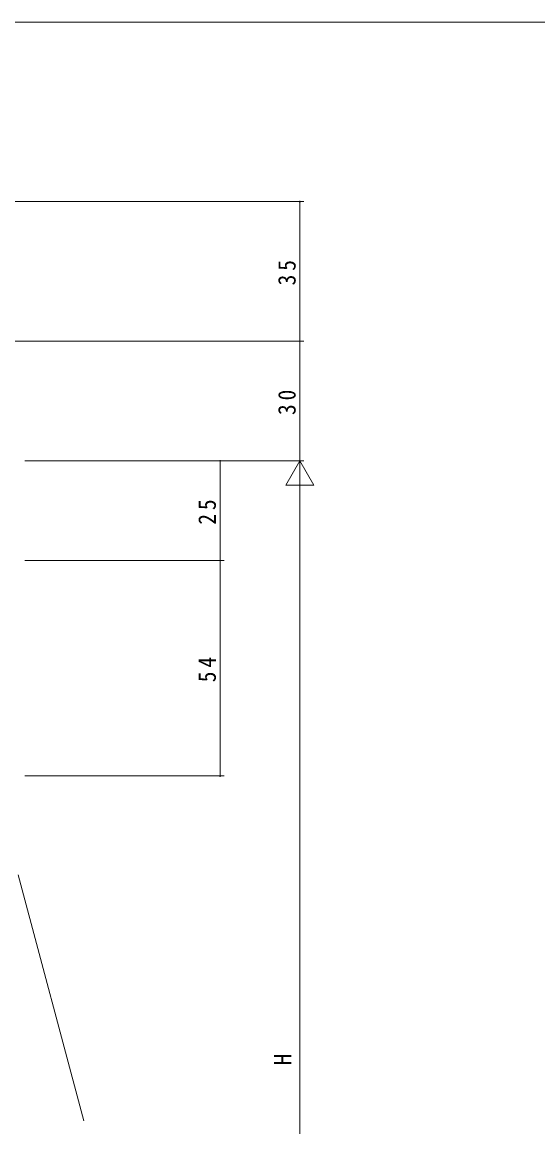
# Model space of a CAD drawing. Units: millimetres on the paper. Extents: x -420 to 373, y -297 to 267.
# Drawn here: x -257.4 to -128, y -12.6 to 264.4 of the extents above; entities that cross this region are included whole.
import ezdxf
from ezdxf.enums import TextEntityAlignment as Align

# ---------------------------------------------------------------- set-up
doc = ezdxf.new("R2010")
doc.units = ezdxf.units.MM
for name, color, linetype, lineweight in [('0-1_YKK_ZWAK', 7, 'Continuous', 9), ('0-5_YKK_13', 4, 'Continuous', 9), ('0-6_YKK_D', 6, 'Continuous', 9)]:
    doc.layers.add(name, color=color, linetype=linetype, lineweight=lineweight)
doc.styles.add('ＭＳ ゴシック', font='')
doc.styles.get('ＭＳ ゴシック').set_extended_font_data('MS Gothic')

msp = doc.modelspace()

# ---------------------------------------------------------------- linework, layer by layer
at = {"layer": '0-1_YKK_ZWAK'}
msp.add_line((352.3, 264.425), (-417.7, 264.425), dxfattribs=at)
at = {"layer": '0-5_YKK_13'}
msp.add_line((-258.372, 50.611), (-241.843, -11.075), dxfattribs=at)
at = {"layer": '0-6_YKK_D'}
for p, q in [((-274.743, 219.425), (-186.7, 219.425)), ((-187.7, 184.425), (-187.7, 219.425)), ((-273.7, 184.425), (-186.7, 184.425)), ((-254.7, 184.425), (-186.7, 184.425)), ((-187.7, 184.425), (-187.7, 154.425)), ((-256.7, 154.425), (-206.7, 154.425)), ((-255.7, 154.425), (-186.7, 154.425)), ((-226.7, 154.425), (-186.7, 154.425)), ((-207.7, 129.425), (-207.7, 154.425)), ((-187.7, 154.425), (-191.2, 148.362)), ((-187.7, 154.425), (-187.7, 142.3)), ((-187.7, 154.425), (-184.2, 148.362)), ((-191.2, 148.362), (-184.2, 148.362)), ((-187.7, -138.575), (-187.7, 147.425)), ((-256.7, 129.425), (-206.7, 129.425)), ((-256.7, 129.425), (-206.7, 129.425)), ((-207.7, 129.425), (-207.7, 75.425)), ((-256.7, 75.425), (-206.7, 75.425))]:
    msp.add_line(p, q, dxfattribs=at)
for centre, start, end in [((-187.7, 219.425), 90, 270), ((-187.7, 219.425), 270, 90), ((-187.7, 184.425), 90, 270), ((-187.7, 184.425), 90, 270), ((-187.7, 184.425), 270, 90), ((-187.7, 184.425), 270, 90), ((-207.7, 154.425), 90, 270), ((-207.7, 154.425), 270, 90), ((-207.7, 129.425), 90, 270), ((-207.7, 129.425), 90, 270), ((-207.7, 129.425), 270, 90), ((-207.7, 129.425), 270, 90), ((-207.7, 75.425), 90, 270), ((-207.7, 75.425), 270, 90)]:
    msp.add_arc(centre, 0.106, start, end, dxfattribs=at)

# ---------------------------------------------------------------- texts
at = {"layer": '0-6_YKK_D', "color": 3, "style": 'ＭＳ ゴシック'}
msp.add_text('H', height=4.399, rotation=90, dxfattribs=at).set_placement((-188.5, 2.825), align=Align.BOTTOM_LEFT)
at = {"layer": '0-6_YKK_D', "color": 3, "char_height": 4.399, "attachment_point": 7, "rotation": 90, "style": 'ＭＳ ゴシック'}
for s, insert in [('\\T1.36;\\W0.9;35', (-188.7, 198.405)), ('\\T1.36;\\W0.9;30', (-188.7, 165.905)), ('\\T1.36;\\W0.9;25', (-208.7, 138.405)), ('\\T1.36;\\W0.9;54', (-208.7, 98.905))]:
    msp.add_mtext(s, dxfattribs=dict(at, insert=insert))

doc.saveas('drawing.dxf')
